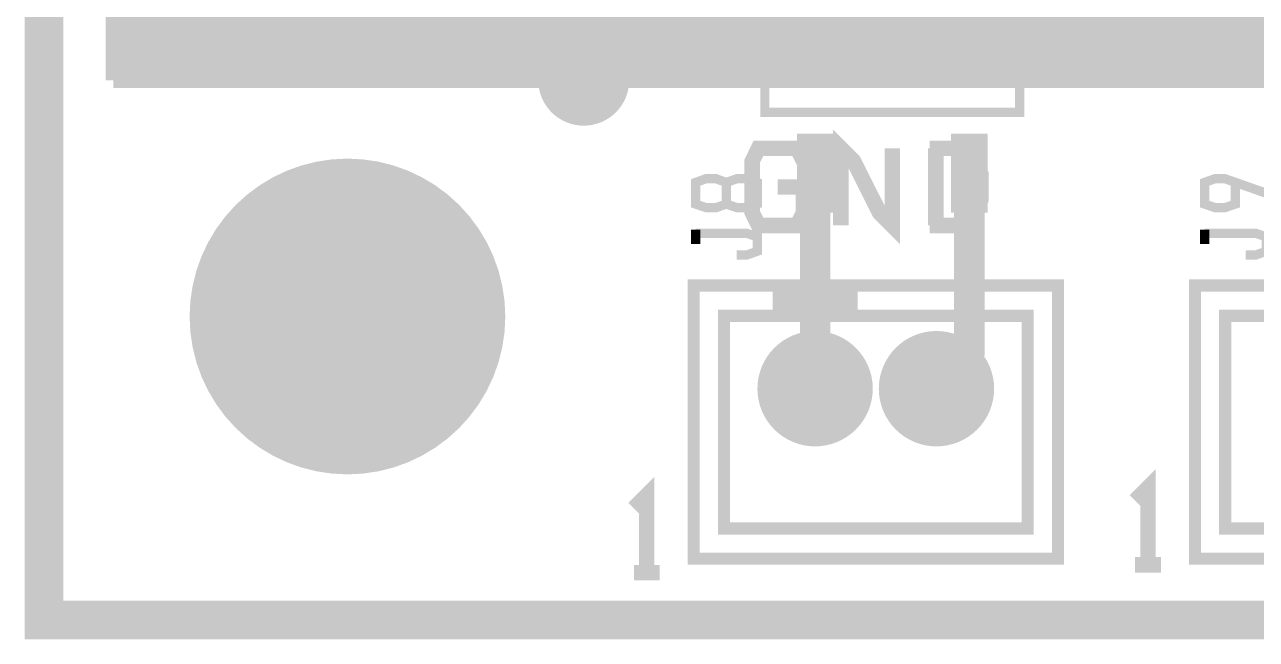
# Model space of a CAD drawing. Extents: x 0 to 95, y -50 to 50.
# Drawn here: x -0.32 to 19.97, y -0.32 to 9.8 of the extents above; entities that cross this region are included whole.
import ezdxf

# ---------------------------------------------------------------- set-up
doc = ezdxf.new("R2010")
doc.units = 0
doc.header["$MEASUREMENT"] = 0
doc.layers.get('0').update_dxf_attribs({"linetype": 'CONTINUOUS'})
for name, color, linetype in [('23-326-0_BOT', 7, 'CONTINUOUS'), ('23-326-0_DRD', 2, 'CONTINUOUS'), ('23-326-0_GND', 1, 'CONTINUOUS'), ('23-326-0_IN1', 3, 'CONTINUOUS'), ('23-326-0_SMB', 5, 'CONTINUOUS'), ('23-326-0_SMT', 10, 'CONTINUOUS'), ('23-326-0_SPT', 14, 'CONTINUOUS'), ('23-326-0_SST', 9, 'CONTINUOUS'), ('23-326-0_TOP', 12, 'CONTINUOUS'), ('THRUHOLE_NPT', 13, 'CONTINUOUS'), ('THRUHOLE_TAP', 8, 'CONTINUOUS')]:
    doc.layers.add(name, color=color, linetype=linetype)

# ---------------------------------------------------------------- blocks, each defined once
blk = doc.blocks.new('ROUND_1')
at = {"const_width": 2.3495}
blk.add_lwpolyline([(-1.17475, 0, 1), (1.17475, 0, 1)], format="xyb", close=True, dxfattribs=at)
blk = doc.blocks.new('ROUND_10')
at = {"const_width": 0.7493}
blk.add_lwpolyline([(-0.37465, 0, 1), (0.37465, 0, 1)], format="xyb", close=True, dxfattribs=at)
blk = doc.blocks.new('ROUND_41')
at = {"const_width": 2.59969}
blk.add_lwpolyline([(-1.299844, 0, 1), (1.299844, 0, 1)], format="xyb", close=True, dxfattribs=at)
blk = doc.blocks.new('ROUND_53')
at = {"const_width": 0.94996}
blk.add_lwpolyline([(-0.47498, 0, 1), (0.47498, 0, 1)], format="xyb", close=True, dxfattribs=at)
blk = doc.blocks.new('RECTANGLE_32')
blk.add_solid([(0.29972, 0.65024), (0.29972, -0.65024), (-0.29972, 0.65024), (-0.29972, -0.65024)])
blk = doc.blocks.new('ROUND_2')
at = {"const_width": 0.50038}
blk.add_lwpolyline([(-0.25019, 0, 1), (0.25019, 0, 1)], format="xyb", close=True, dxfattribs=at)
blk = doc.blocks.new('ROUND_66')
at = {"const_width": 0.40005}
blk.add_lwpolyline([(-0.200024, 0, 1), (0.200024, 0, 1)], format="xyb", close=True, dxfattribs=at)

msp = doc.modelspace()

# ---------------------------------------------------------------- linework, layer by layer
at = {"layer": '23-326-0_DRD'}
for points, const_width in [([(0, 0), (59.9948, 0), (59.9948, 49.99482), (0, 49.99482), (0, 0)], 0.635), ([(4.99872, 5.37972), (4.36372, 4.74472)], 0.254), ([(5.63372, 4.74472), (4.99872, 5.37972)], 0.254), ([(4.36372, 4.74472), (5.63372, 4.74472)], 0.254), ([(12.7, 4.445), (12.7, 3.175)], 0.254), ([(14.69898, 4.445), (14.69898, 3.175)], 0.254), ([(13.335, 3.81), (12.065, 3.81)], 0.254), ([(15.33398, 3.81), (14.06398, 3.81)], 0.254)]:
    msp.add_lwpolyline(points, dxfattribs=dict(at, const_width=const_width))
at = {"layer": '23-326-0_GND'}
for points, const_width in [([(0, 0), (59.9948, 0), (59.9948, 49.99482), (0, 49.99482), (0, 0)], 0.635), ([(13.97, 7.76732), (13.97, 6.49732), (13.75918, 6.71068), (13.335, 7.5565), (13.12418, 7.76732), (13.12418, 6.49732)], 0.254), ([(12.08532, 7.13232), (12.5095, 7.13232), (12.5095, 6.71068), (12.40282, 6.49732), (11.76782, 6.49732), (11.66368, 6.71068), (11.66368, 7.5565), (11.76782, 7.76732), (12.40282, 7.76732), (12.5095, 7.5565)], 0.254), ([(14.58468, 6.49732), (15.21968, 6.49732), (15.4305, 6.9215), (15.4305, 7.34568), (15.21968, 7.76732), (14.58468, 7.76732)], 0.254), ([(14.68882, 6.49732), (14.68882, 7.76732)], 0.254)]:
    msp.add_lwpolyline(points, dxfattribs=dict(at, const_width=const_width))
at = {"layer": '23-326-0_IN1', "const_width": 0.254}
for points in [[(5.715, 29.845), (5.715, 8.89)], [(10.5156, 29.845), (10.5156, 8.89)], [(10.7442, 29.845), (10.7442, 8.89)], [(10.9728, 29.845), (10.9728, 8.89)], [(11.2014, 29.845), (11.2014, 8.89)], [(14.1732, 29.845), (14.1732, 8.89)], [(21.717, 25.654), (21.717, 8.89), (1.143, 8.89)], [(14.4018, 25.654), (14.4018, 8.89)], [(14.6304, 25.654), (14.6304, 8.89)], [(14.859, 25.654), (14.859, 8.89)], [(15.0876, 25.654), (15.0876, 8.89)], [(15.3162, 25.654), (15.3162, 8.89)], [(15.5448, 25.654), (15.5448, 8.89)], [(15.7734, 25.654), (15.7734, 8.89)], [(16.002, 25.654), (16.002, 8.89)], [(16.2306, 25.654), (16.2306, 8.89)], [(16.4592, 25.654), (16.4592, 8.89)], [(16.6878, 25.654), (16.6878, 8.89)], [(16.9164, 25.654), (16.9164, 8.89)], [(17.145, 25.654), (17.145, 8.89)], [(17.3736, 25.654), (17.3736, 8.89)], [(17.6022, 25.654), (17.6022, 8.89)], [(17.8308, 25.654), (17.8308, 8.89)], [(18.0594, 25.654), (18.0594, 8.89)], [(18.288, 25.654), (18.288, 8.89)], [(18.5166, 25.654), (18.5166, 8.89)], [(18.7452, 25.654), (18.7452, 8.89)], [(18.9738, 25.654), (18.9738, 8.89)], [(11.43, 18.17116), (11.43, 8.89)], [(11.6586, 17.8689), (11.6586, 8.89)], [(11.8872, 17.75714), (11.8872, 8.89)], [(13.9446, 16.23314), (13.9446, 8.89)], [(19.2024, 16.15694), (19.2024, 8.89)], [(13.4874, 15.92834), (13.4874, 8.89)], [(13.716, 16.01216), (13.716, 8.89)], [(19.431, 16.00708), (19.431, 8.89)], [(19.6596, 15.95628), (19.6596, 8.89)], [(19.8882, 15.98676), (19.8882, 8.89)], [(12.1158, 14.13002), (12.1158, 8.89)], [(13.2588, 14.08938), (13.2588, 8.89)], [(12.3444, 13.89888), (12.3444, 8.89)], [(13.0302, 13.88364), (13.0302, 8.89)], [(1.143, 13.76426), (1.143, 9.017)], [(10.287, 13.7668), (10.287, 8.89)], [(12.573, 13.80998), (12.573, 8.89)], [(12.8016, 13.8049), (12.8016, 8.89)], [(1.3716, 13.47216), (1.3716, 8.89)], [(10.0584, 13.47216), (10.0584, 8.89)], [(1.6002, 13.29436), (1.6002, 8.89)], [(2.9718, 13.2842), (2.9718, 8.89)], [(3.2004, 13.45692), (3.2004, 8.89)], [(8.2296, 13.45438), (8.2296, 8.89)], [(8.4582, 13.2842), (8.4582, 8.89)], [(9.8298, 13.2969), (9.8298, 8.89)], [(1.8288, 13.18514), (1.8288, 8.89)], [(2.0574, 13.12164), (2.0574, 8.89)], [(2.286, 13.10132), (2.286, 8.89)], [(2.5146, 13.1191), (2.5146, 8.89)], [(2.7432, 13.17752), (2.7432, 8.89)], [(8.6868, 13.17752), (8.6868, 8.89)], [(8.9154, 13.1191), (8.9154, 8.89)], [(9.144, 13.10132), (9.144, 8.89)], [(9.3726, 13.12164), (9.3726, 8.89)], [(9.6012, 13.18514), (9.6012, 8.89)], [(3.429, 12.1539), (3.429, 8.89)], [(5.4864, 12.1285), (5.4864, 8.89)], [(5.9436, 12.12596), (5.9436, 8.89)], [(8.001, 12.1539), (8.001, 8.89)], [(3.6576, 11.85672), (3.6576, 8.89)], [(5.2578, 11.84402), (5.2578, 8.89)], [(6.1722, 11.84402), (6.1722, 8.89)], [(7.7724, 11.85926), (7.7724, 8.89)], [(3.8862, 11.68908), (3.8862, 8.89)], [(5.0292, 11.68146), (5.0292, 8.89)], [(6.4008, 11.68146), (6.4008, 8.89)], [(7.5438, 11.69162), (7.5438, 8.89)], [(4.1148, 11.59256), (4.1148, 8.89)], [(4.3434, 11.5443), (4.3434, 8.89)], [(4.572, 11.5443), (4.572, 8.89)], [(4.8006, 11.58748), (4.8006, 8.89)], [(6.6294, 11.58748), (6.6294, 8.89)], [(6.858, 11.5443), (6.858, 8.89)], [(7.0866, 11.5443), (7.0866, 8.89)], [(7.3152, 11.59256), (7.3152, 8.89)], [(21.717, 9.8044), (1.143, 9.8044)], [(21.717, 9.5758), (1.143, 9.5758)], [(21.717, 9.3472), (1.143, 9.3472)], [(21.717, 9.1186), (1.143, 9.1186)], [(1.143, 9.017), (1.143, 8.89)]]:
    msp.add_lwpolyline(points, dxfattribs=at)
at = {"layer": '23-326-0_SST'}
for points, const_width in [([(15.87246, 11.86434), (15.77086, 11.96594), (11.87196, 11.96594), (11.87196, 8.36168), (16.06804, 8.36168), (16.06804, 11.6586), (15.87246, 11.86434)], 0.1524), ([(11.2395, 7.20598), (11.06932, 7.26694), (10.90168, 7.26694), (10.7315, 7.20598), (10.7315, 6.85038), (10.90168, 6.79196), (11.06932, 6.79196), (11.2395, 6.85038), (11.2395, 7.20598), (11.40968, 7.26694), (11.57732, 7.26694), (11.7475, 7.20598), (11.7475, 6.85038), (11.57732, 6.79196), (11.40968, 6.79196), (11.2395, 6.85038)], 0.1524), ([(19.6215, 7.20598), (19.6215, 6.85038), (19.45132, 6.79196), (19.28368, 6.79196), (19.1135, 6.85038), (19.1135, 7.20598), (19.28368, 7.26694), (19.45132, 7.26694), (20.1295, 7.02818)], 0.1524), ([(10.7315, 6.42874), (10.7315, 6.18998)], 0.1524), ([(19.1135, 6.42874), (19.1135, 6.18998)], 0.1524), ([(11.40968, 6.01218), (11.57732, 6.01218), (11.7475, 6.07314), (11.7475, 6.30936), (11.57732, 6.36778), (10.7315, 6.36778)], 0.1524), ([(19.79168, 6.01218), (19.95932, 6.01218), (20.1295, 6.07314), (20.1295, 6.30936), (19.95932, 6.36778), (19.1135, 6.36778)], 0.1524), ([(16.49984, 5.50926), (10.70102, 5.50926), (10.70102, 1.01092), (16.7005, 1.01092), (16.7005, 5.50926), (16.49984, 5.50926)], 0.20066), ([(13.29944, 5.50926), (12.10056, 5.50926)], 0.20066), ([(13.29944, 5.50926), (13.29944, 5.00888), (12.10056, 5.00888)], 0.20066), ([(12.10056, 5.50926), (12.10056, 5.00888)], 0.20066), ([(12.2682, 5.50926), (12.2682, 5.00888)], 0.20066), ([(12.44854, 5.50926), (12.44854, 5.00888)], 0.20066), ([(12.62634, 5.50926), (12.62634, 5.00888)], 0.20066), ([(12.80668, 5.50926), (12.80668, 5.00888)], 0.20066), ([(12.98702, 5.50926), (12.98702, 5.00888)], 0.20066), ([(13.16736, 5.50926), (13.16736, 5.00888)], 0.20066), ([(24.75484, 5.50926), (18.95602, 5.50926), (18.95602, 1.01092), (24.9555, 1.01092), (24.9555, 5.50926), (24.75484, 5.50926)], 0.20066), ([(13.29944, 5.35686), (12.10056, 5.35686)], 0.20066), ([(13.29944, 5.17906), (12.10056, 5.17906)], 0.20066), ([(16.20012, 5.00888), (16.20012, 1.50876), (11.19886, 1.50876), (11.19886, 5.00888), (16.20012, 5.00888)], 0.20066), ([(24.45512, 5.00888), (24.45512, 1.50876), (19.45386, 1.50876), (19.45386, 5.00888), (24.45512, 5.00888)], 0.20066), ([(18.18132, 0.90932), (18.18132, 2.17932), (17.9705, 1.9685)], 0.254), ([(9.92632, 0.78232), (9.92632, 2.05232), (9.7155, 1.8415)], 0.254), ([(18.39468, 0.90932), (17.9705, 0.90932)], 0.254), ([(10.13968, 0.78232), (9.7155, 0.78232)], 0.254)]:
    msp.add_lwpolyline(points, dxfattribs=dict(at, const_width=const_width))
at = {"layer": '23-326-0_TOP'}
for points, const_width in [([(12.7, 7.36092), (12.7, 3.81)], 0.50038), ([(15.24, 7.36092), (15.24, 4.35102)], 0.50038), ([(15.24, 4.35102), (14.69898, 3.81)], 0.2032)]:
    msp.add_lwpolyline(points, dxfattribs=dict(at, const_width=const_width))

# ---------------------------------------------------------------- block references
at = {"layer": '23-326-0_BOT'}
for name, p in [('ROUND_1', (4.99872, 4.99872)), ('ROUND_10', (12.7, 3.81)), ('ROUND_10', (14.69898, 3.81))]:
    msp.add_blockref(name, p, dxfattribs=at)
at = {"layer": '23-326-0_GND'}
for name, p in [('ROUND_41', (4.99872, 4.99872)), ('ROUND_53', (12.7, 3.81)), ('ROUND_53', (14.69898, 3.81))]:
    msp.add_blockref(name, p, dxfattribs=at)
at = {"layer": '23-326-0_IN1'}
for name, p in [('ROUND_1', (4.99872, 4.99872)), ('ROUND_10', (12.7, 3.81)), ('ROUND_10', (14.69898, 3.81))]:
    msp.add_blockref(name, p, dxfattribs=at)
at = {"layer": '23-326-0_SMB'}
for p in [(12.7, 3.81), (14.69898, 3.81)]:
    msp.add_blockref('ROUND_10', p, dxfattribs=at)
at = {"layer": '23-326-0_SMT'}
for name, p in [('ROUND_10', (8.89, 8.89)), ('RECTANGLE_32', (12.7, 7.36092)), ('RECTANGLE_32', (15.24, 7.36092)), ('ROUND_10', (12.7, 3.81)), ('ROUND_10', (14.69898, 3.81))]:
    msp.add_blockref(name, p, dxfattribs=at)
at = {"layer": '23-326-0_SPT'}
for p in [(12.7, 7.36092), (15.24, 7.36092)]:
    msp.add_blockref('RECTANGLE_32', p, dxfattribs=at)
at = {"layer": '23-326-0_TOP'}
for name, p in [('ROUND_2', (8.89, 8.89)), ('RECTANGLE_32', (12.7, 7.36092)), ('RECTANGLE_32', (15.24, 7.36092)), ('ROUND_1', (4.99872, 4.99872)), ('ROUND_10', (12.7, 3.81)), ('ROUND_10', (14.69898, 3.81))]:
    msp.add_blockref(name, p, dxfattribs=at)
at = {"layer": 'THRUHOLE_NPT'}
msp.add_blockref('ROUND_1', (4.99872, 4.99872), dxfattribs=at)
at = {"layer": 'THRUHOLE_TAP'}
for p in [(12.7, 3.81), (14.69898, 3.81)]:
    msp.add_blockref('ROUND_66', p, dxfattribs=at)

doc.saveas('drawing.dxf')
